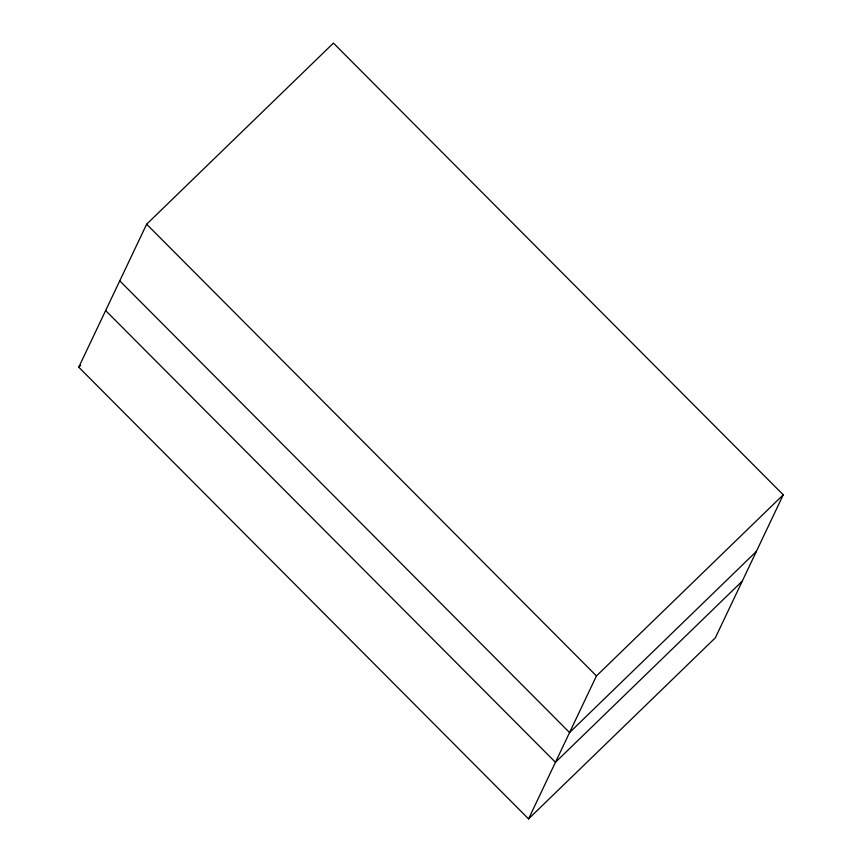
<?xml version="1.0" encoding="UTF-8"?>
<svg xmlns="http://www.w3.org/2000/svg" width="862" height="862" viewBox="0 0 862 862"><rect width="100%" height="100%" fill="white"/><g stroke="black" fill="none" stroke-linecap="round" stroke-linejoin="round"><path stroke-width="1.29" d="M78.754 367.18L146.637 224.217L333.432 43.1L783.246 494.82L715.363 637.783L528.568 818.9L78.754 367.18L80.683 365.316M528.568 818.9L596.45 675.937L783.246 494.82M756.362 551.443L569.567 732.56L119.753 280.84M742.247 581.16L555.451 762.277L105.638 310.557M146.637 224.217L596.45 675.937"/></g></svg>
